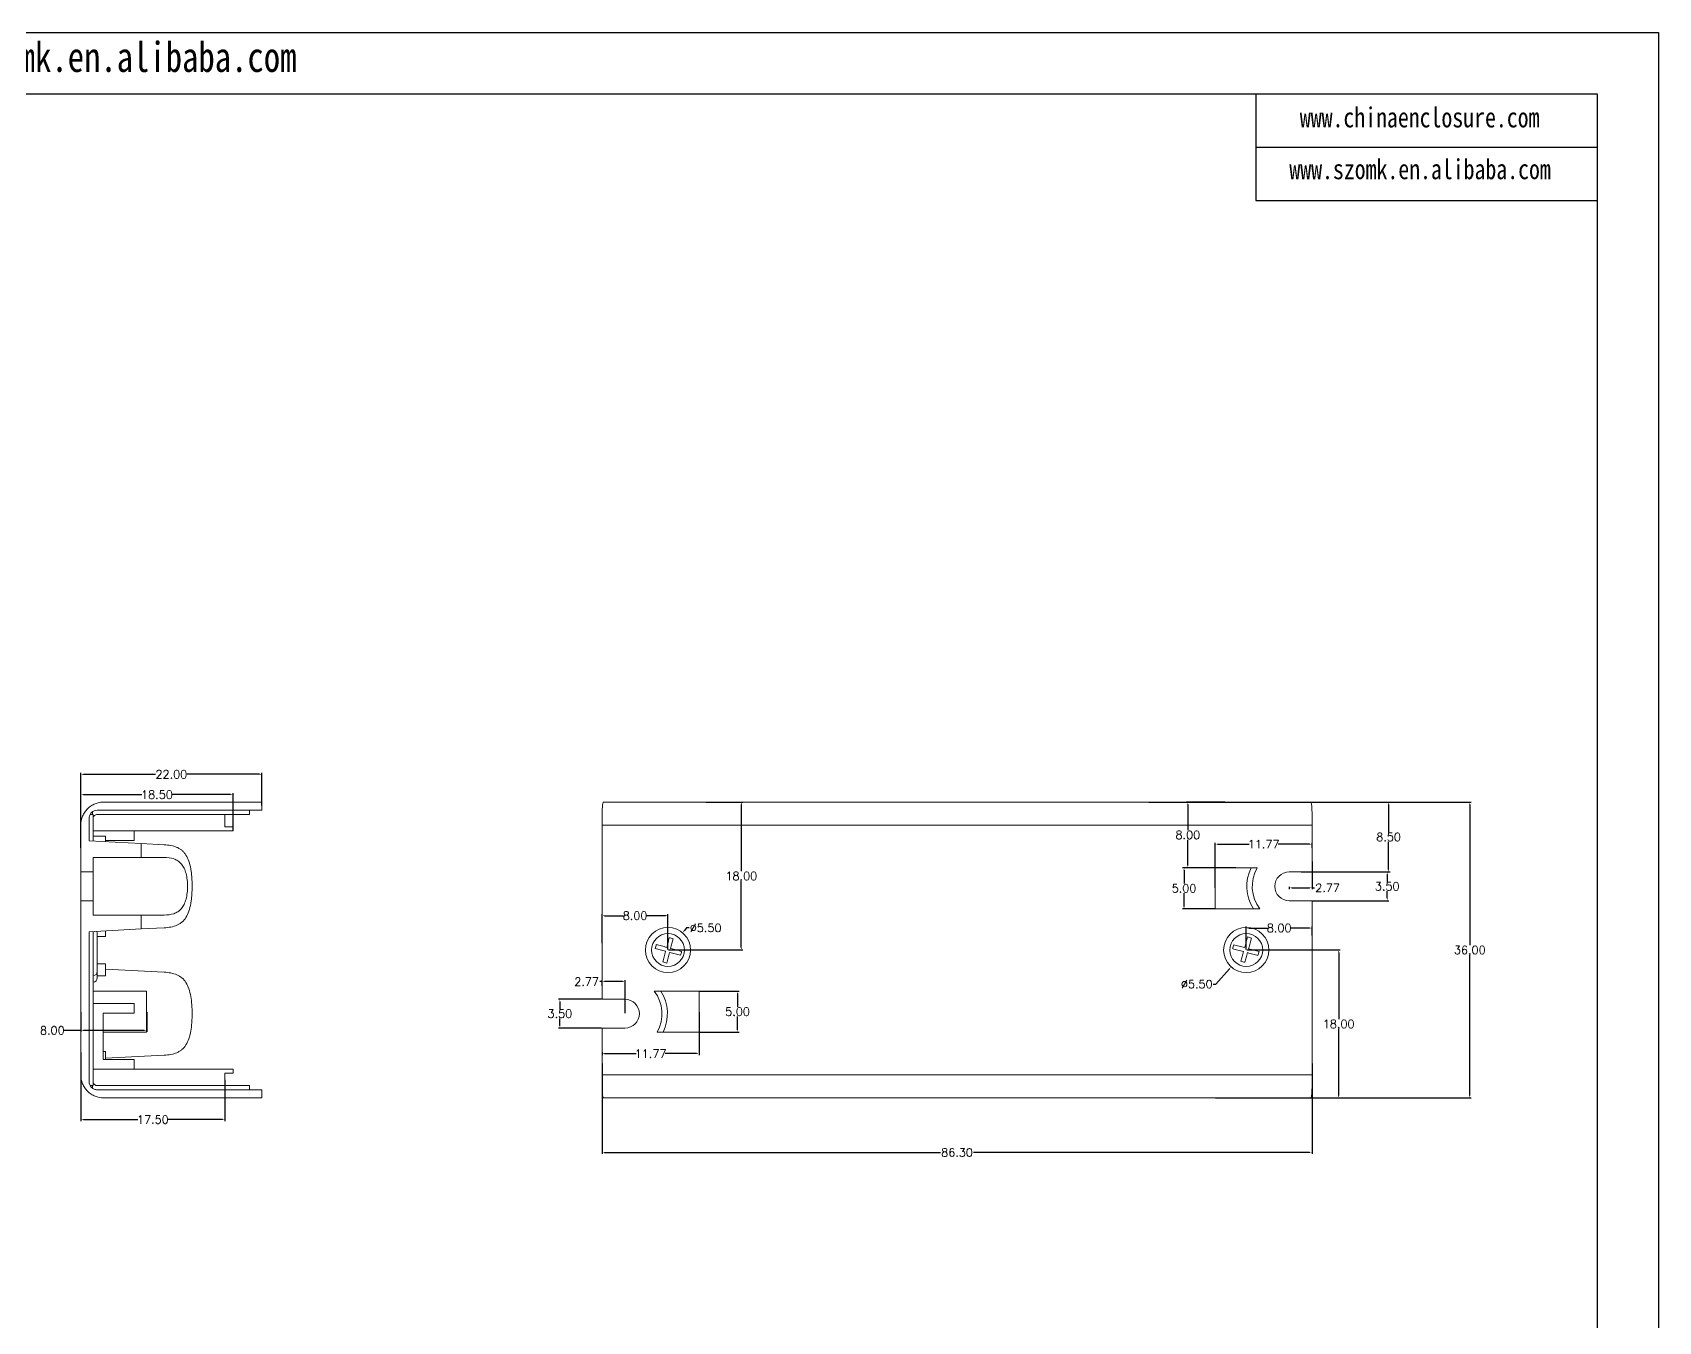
# Model space of a CAD drawing. Header units: inches. Extents: x 2759 to 3735, y 573 to 887.
# Drawn here: x 3537 to 3734.7, y 729.8 to 886.5 of the extents above; entities that cross this region are included whole.
import ezdxf

# ---------------------------------------------------------------- set-up
doc = ezdxf.new("R2010")
doc.units = ezdxf.units.IN
doc.layers.add('文字', color=81, linetype='Continuous')
doc.styles.get("Standard").update_dxf_attribs({"font": 'txt', "bigfont": 'gbcbig.shx'})
doc.styles.add('宋体', font='', dxfattribs={"width": 0.8, "height": 3.5})
doc.styles.get('宋体').set_extended_font_data('SimSun')
doc.dimstyles.new('1.5', dxfattribs={"dimtxt": 1, "dimasz": 0.3, "dimexe": 0.18, "dimexo": 0.0625, "dimgap": 0.09, "dimtad": 0, "dimtih": 1, "dimtoh": 1, "dimzin": 0, "dimdsep": 46, "dimtxsty": 'Standard', "dimcen": 0, "dimadec": 0, "dimazin": 2, "dimtfac": 1, "dimtofl": 0, "dimtmove": 0, "dimatfit": 3, "dimfxl": 1, "dimtolj": 1, "dimtzin": 0, "dimarcsym": 0})

# ---------------------------------------------------------------- blocks, each defined once
blk = doc.blocks.new('*D220')
at = {"color": 0, "lineweight": -2}
for p, q in [((3542.88, 787.35), (3542.88, 796.49)), ((3543.18, 796.31), (3551.95, 796.31)), ((3564.58, 796.31), (3555.8, 796.31)), ((3564.88, 792.5), (3564.88, 796.49))]:
    blk.add_line(p, q, dxfattribs=at)
at = {"color": 0}
for points in [[(3543.18, 796.36), (3543.18, 796.26), (3542.88, 796.31)], [(3564.58, 796.36), (3564.58, 796.26), (3564.88, 796.31)]]:
    blk.add_solid(points, dxfattribs=at)
at = {"layer": 'Defpoints', "color": 0}
for p in [(3564.88, 796.31), (3564.88, 792.44), (3542.88, 787.29)]:
    blk.add_point(p, dxfattribs=at)
at = {"color": 0, "insert": (3553.88, 796.31), "char_height": 1, "attachment_point": 5}
blk.add_mtext('\\A1;22.00', dxfattribs=at)
blk = doc.blocks.new('*D235')
at = {"color": 0, "lineweight": -2}
for p, q in [((3542.88, 767.38), (3542.88, 764.98)), ((3550.88, 767.38), (3550.88, 764.98)), ((3542.88, 765.16), (3540.84, 765.16)), ((3550.58, 765.16), (3543.18, 765.16))]:
    blk.add_line(p, q, dxfattribs=at)
at = {"color": 0}
for points in [[(3543.18, 765.21), (3543.18, 765.11), (3542.88, 765.16)], [(3550.58, 765.21), (3550.58, 765.11), (3550.88, 765.16)]]:
    blk.add_solid(points, dxfattribs=at)
at = {"layer": 'Defpoints', "color": 0}
for p in [(3542.88, 767.44), (3550.88, 767.44), (3542.88, 765.16)]:
    blk.add_point(p, dxfattribs=at)
at = {"color": 0, "insert": (3539.41, 765.16), "char_height": 1, "attachment_point": 5}
blk.add_mtext('\\A1;8.00', dxfattribs=at)
blk = doc.blocks.new('*D236')
at = {"color": 0, "lineweight": -2}
for p, q in [((3542.88, 787.35), (3542.88, 794.02)), ((3543.18, 793.84), (3550.29, 793.84)), ((3561.08, 793.84), (3553.97, 793.84)), ((3561.38, 789.5), (3561.38, 794.02))]:
    blk.add_line(p, q, dxfattribs=at)
at = {"color": 0}
for points in [[(3543.18, 793.89), (3543.18, 793.79), (3542.88, 793.84)], [(3561.08, 793.89), (3561.08, 793.79), (3561.38, 793.84)]]:
    blk.add_solid(points, dxfattribs=at)
at = {"layer": 'Defpoints', "color": 0}
for p in [(3542.88, 793.84), (3561.38, 789.44), (3542.88, 787.29)]:
    blk.add_point(p, dxfattribs=at)
at = {"color": 0, "insert": (3552.13, 793.84), "char_height": 1, "attachment_point": 5}
blk.add_mtext('\\A1;18.50', dxfattribs=at)
blk = doc.blocks.new('*D237')
at = {"color": 0, "lineweight": -2}
for p, q in [((3542.88, 762.47), (3542.88, 754.13)), ((3560.38, 759.13), (3560.38, 754.13)), ((3543.18, 754.31), (3549.79, 754.31)), ((3560.08, 754.31), (3553.47, 754.31))]:
    blk.add_line(p, q, dxfattribs=at)
at = {"color": 0}
for points in [[(3543.18, 754.36), (3543.18, 754.26), (3542.88, 754.31)], [(3560.08, 754.36), (3560.08, 754.26), (3560.38, 754.31)]]:
    blk.add_solid(points, dxfattribs=at)
at = {"layer": 'Defpoints', "color": 0}
for p in [(3542.88, 762.53), (3560.38, 759.19), (3542.88, 754.31)]:
    blk.add_point(p, dxfattribs=at)
at = {"color": 0, "insert": (3551.63, 754.31), "char_height": 1, "attachment_point": 5}
blk.add_mtext('\\A1;17.50', dxfattribs=at)
blk = doc.blocks.new('*D245')
at = {"color": 0, "lineweight": -2}
for p, q in [((3618.09, 769.94), (3622.89, 769.94)), ((3622.71, 769.64), (3622.71, 768.03)), ((3622.71, 765.24), (3622.71, 766.85)), ((3618.09, 764.94), (3622.89, 764.94))]:
    blk.add_line(p, q, dxfattribs=at)
at = {"color": 0}
for points in [[(3622.66, 769.64), (3622.76, 769.64), (3622.71, 769.94)], [(3622.66, 765.24), (3622.76, 765.24), (3622.71, 764.94)]]:
    blk.add_solid(points, dxfattribs=at)
at = {"layer": 'Defpoints', "color": 0}
for p in [(3618.03, 769.94), (3618.03, 764.94), (3622.71, 764.94)]:
    blk.add_point(p, dxfattribs=at)
at = {"color": 0, "insert": (3622.71, 767.44), "char_height": 1, "attachment_point": 5}
blk.add_mtext('\\A1;5.00', dxfattribs=at)
blk = doc.blocks.new('*D246')
at = {"color": 0, "lineweight": -2}
for p, q in [((3606.25, 775.79), (3606.25, 779.29)), ((3606.55, 779.11), (3608.83, 779.11)), ((3613.95, 779.11), (3611.68, 779.11)), ((3614.25, 775), (3614.25, 779.29))]:
    blk.add_line(p, q, dxfattribs=at)
at = {"color": 0}
for points in [[(3606.55, 779.16), (3606.55, 779.06), (3606.25, 779.11)], [(3613.95, 779.16), (3613.95, 779.06), (3614.25, 779.11)]]:
    blk.add_solid(points, dxfattribs=at)
at = {"layer": 'Defpoints', "color": 0}
for p in [(3606.25, 779.11), (3606.25, 775.73), (3614.25, 774.94)]:
    blk.add_point(p, dxfattribs=at)
at = {"color": 0, "insert": (3610.25, 779.11), "char_height": 1, "attachment_point": 5}
blk.add_mtext('\\A1;8.00', dxfattribs=at)
blk = doc.blocks.new('*D247')
at = {"color": 0, "lineweight": -2}
for p, q in [((3618.9, 792.94), (3623.35, 792.94)), ((3623.17, 792.64), (3623.17, 784.53)), ((3623.17, 775.24), (3623.17, 783.35)), ((3614.32, 774.94), (3623.35, 774.94))]:
    blk.add_line(p, q, dxfattribs=at)
at = {"color": 0}
for points in [[(3623.12, 792.64), (3623.22, 792.64), (3623.17, 792.94)], [(3623.12, 775.24), (3623.22, 775.24), (3623.17, 774.94)]]:
    blk.add_solid(points, dxfattribs=at)
at = {"layer": 'Defpoints', "color": 0}
for p in [(3618.84, 792.94), (3623.17, 792.94), (3614.25, 774.94)]:
    blk.add_point(p, dxfattribs=at)
at = {"color": 0, "insert": (3623.17, 783.94), "char_height": 1, "attachment_point": 5}
blk.add_mtext('\\A1;18.00', dxfattribs=at)
blk = doc.blocks.new('*D248')
at = {"color": 0, "lineweight": -2}
for p, q in [((3616.52, 777.63), (3616.22, 777.27)), ((3616.82, 777.63), (3616.52, 777.63))]:
    blk.add_line(p, q, dxfattribs=at)
at = {"color": 0}
blk.add_solid([(3616.18, 777.3), (3616.26, 777.24), (3616.03, 777.04)], dxfattribs=at)
at = {"layer": 'Defpoints', "color": 0}
for p in [(3616.03, 777.04), (3612.48, 772.84)]:
    blk.add_point(p, dxfattribs=at)
at = {"color": 0, "insert": (3618.83, 777.63), "char_height": 1, "attachment_point": 5}
blk.add_mtext('\\A1;∅5.50', dxfattribs=at)
blk = doc.blocks.new('*D249')
at = {"color": 0, "lineweight": -2}
for p, q in [((3680.85, 770.79), (3682.52, 772.66)), ((3680.55, 770.79), (3680.85, 770.79))]:
    blk.add_line(p, q, dxfattribs=at)
at = {"color": 0}
blk.add_solid([(3682.49, 772.7), (3682.56, 772.63), (3682.72, 772.89)], dxfattribs=at)
at = {"layer": 'Defpoints', "color": 0}
for p in [(3686.39, 776.99), (3682.72, 772.89)]:
    blk.add_point(p, dxfattribs=at)
at = {"color": 0, "insert": (3678.54, 770.79), "char_height": 1, "attachment_point": 5}
blk.add_mtext('\\A1;∅5.50', dxfattribs=at)
blk = doc.blocks.new('*D250')
at = {"color": 0, "lineweight": -2}
for p, q in [((3684.62, 774.94), (3695.97, 774.94)), ((3695.79, 774.64), (3695.79, 766.53)), ((3695.79, 757.24), (3695.79, 765.35)), ((3684.47, 756.94), (3695.97, 756.94))]:
    blk.add_line(p, q, dxfattribs=at)
at = {"color": 0}
for points in [[(3695.74, 774.64), (3695.84, 774.64), (3695.79, 774.94)], [(3695.74, 757.24), (3695.84, 757.24), (3695.79, 756.94)]]:
    blk.add_solid(points, dxfattribs=at)
at = {"layer": 'Defpoints', "color": 0}
for p in [(3684.55, 774.94), (3695.79, 774.94), (3684.41, 756.94)]:
    blk.add_point(p, dxfattribs=at)
at = {"color": 0, "insert": (3695.79, 765.94), "char_height": 1, "attachment_point": 5}
blk.add_mtext('\\A1;18.00', dxfattribs=at)
blk = doc.blocks.new('*D251')
at = {"color": 0, "lineweight": -2}
for p, q in [((3684.55, 775), (3684.55, 777.79)), ((3684.85, 777.61), (3687.13, 777.61)), ((3692.25, 777.61), (3689.98, 777.61)), ((3692.55, 776.69), (3692.55, 777.79))]:
    blk.add_line(p, q, dxfattribs=at)
at = {"color": 0}
for points in [[(3684.85, 777.66), (3684.85, 777.56), (3684.55, 777.61)], [(3692.25, 777.66), (3692.25, 777.56), (3692.55, 777.61)]]:
    blk.add_solid(points, dxfattribs=at)
at = {"layer": 'Defpoints', "color": 0}
for p in [(3692.55, 777.61), (3684.55, 774.94), (3692.55, 776.62)]:
    blk.add_point(p, dxfattribs=at)
at = {"color": 0, "insert": (3688.55, 777.61), "char_height": 1, "attachment_point": 5}
blk.add_mtext('\\A1;8.00', dxfattribs=at)
blk = doc.blocks.new('*D252')
at = {"color": 0, "lineweight": -2}
for p, q in [((3680.72, 784.94), (3676.81, 784.94)), ((3676.99, 784.64), (3676.99, 783.03)), ((3676.99, 780.24), (3676.99, 781.85)), ((3680.72, 779.94), (3676.81, 779.94))]:
    blk.add_line(p, q, dxfattribs=at)
at = {"color": 0}
for points in [[(3676.94, 784.64), (3677.04, 784.64), (3676.99, 784.94)], [(3676.94, 780.24), (3677.04, 780.24), (3676.99, 779.94)]]:
    blk.add_solid(points, dxfattribs=at)
at = {"layer": 'Defpoints', "color": 0}
for p in [(3676.99, 784.94), (3680.78, 784.94), (3680.78, 779.94)]:
    blk.add_point(p, dxfattribs=at)
at = {"color": 0, "insert": (3676.99, 782.44), "char_height": 1, "attachment_point": 5}
blk.add_mtext('\\A1;5.00', dxfattribs=at)
blk = doc.blocks.new('*D253')
at = {"color": 0, "lineweight": -2}
for p, q in [((3681.96, 792.94), (3677.27, 792.94)), ((3677.45, 792.64), (3677.45, 789.53)), ((3677.45, 785.24), (3677.45, 788.35)), ((3683.27, 784.94), (3677.27, 784.94))]:
    blk.add_line(p, q, dxfattribs=at)
at = {"color": 0}
for points in [[(3677.4, 792.64), (3677.5, 792.64), (3677.45, 792.94)], [(3677.4, 785.24), (3677.5, 785.24), (3677.45, 784.94)]]:
    blk.add_solid(points, dxfattribs=at)
at = {"layer": 'Defpoints', "color": 0}
for p in [(3677.45, 792.94), (3682.02, 792.94), (3683.33, 784.94)]:
    blk.add_point(p, dxfattribs=at)
at = {"color": 0, "insert": (3677.45, 788.94), "char_height": 1, "attachment_point": 5}
blk.add_mtext('\\A1;8.00', dxfattribs=at)
blk = doc.blocks.new('*D254')
at = {"color": 0, "lineweight": -2}
for p, q in [((3680.78, 782.5), (3680.78, 787.99)), ((3681.08, 787.81), (3684.91, 787.81)), ((3692.25, 787.81), (3688.42, 787.81)), ((3692.55, 787.35), (3692.55, 787.99))]:
    blk.add_line(p, q, dxfattribs=at)
at = {"color": 0}
for points in [[(3681.08, 787.86), (3681.08, 787.76), (3680.78, 787.81)], [(3692.25, 787.86), (3692.25, 787.76), (3692.55, 787.81)]]:
    blk.add_solid(points, dxfattribs=at)
at = {"layer": 'Defpoints', "color": 0}
for p in [(3692.55, 787.81), (3692.55, 787.29), (3680.78, 782.44)]:
    blk.add_point(p, dxfattribs=at)
at = {"color": 0, "insert": (3686.67, 787.81), "char_height": 1, "attachment_point": 5}
blk.add_mtext('\\A1;11.77', dxfattribs=at)
blk = doc.blocks.new('*D255')
at = {"color": 0, "lineweight": -2}
for p, q in [((3618.03, 767.38), (3618.03, 762.15)), ((3606.25, 762.53), (3606.25, 762.15)), ((3606.55, 762.33), (3610.38, 762.33)), ((3617.73, 762.33), (3613.9, 762.33))]:
    blk.add_line(p, q, dxfattribs=at)
at = {"color": 0}
for points in [[(3606.55, 762.38), (3606.55, 762.28), (3606.25, 762.33)], [(3617.73, 762.38), (3617.73, 762.28), (3618.03, 762.33)]]:
    blk.add_solid(points, dxfattribs=at)
at = {"layer": 'Defpoints', "color": 0}
for p in [(3618.03, 767.44), (3606.25, 762.59), (3618.03, 762.33)]:
    blk.add_point(p, dxfattribs=at)
at = {"color": 0, "insert": (3612.14, 762.33), "char_height": 1, "attachment_point": 5}
blk.add_mtext('\\A1;11.77', dxfattribs=at)
blk = doc.blocks.new('*D256')
at = {"color": 0, "lineweight": -2}
for p, q in [((3606.19, 768.94), (3600.93, 768.94)), ((3601.11, 768.64), (3601.11, 767.78)), ((3606.19, 765.44), (3600.93, 765.44)), ((3601.11, 765.74), (3601.11, 766.6))]:
    blk.add_line(p, q, dxfattribs=at)
at = {"color": 0}
for points in [[(3601.06, 768.64), (3601.16, 768.64), (3601.11, 768.94)], [(3601.06, 765.74), (3601.16, 765.74), (3601.11, 765.44)]]:
    blk.add_solid(points, dxfattribs=at)
at = {"layer": 'Defpoints', "color": 0}
for p in [(3601.11, 768.94), (3606.25, 768.94), (3606.25, 765.44)]:
    blk.add_point(p, dxfattribs=at)
at = {"color": 0, "insert": (3601.11, 767.19), "char_height": 1, "attachment_point": 5}
blk.add_mtext('\\A1;3.50', dxfattribs=at)
blk = doc.blocks.new('*D258')
at = {"color": 0, "lineweight": -2}
for p, q in [((3606.25, 771.09), (3605.95, 771.09)), ((3606.25, 770.58), (3606.25, 771.27)), ((3608.73, 771.09), (3606.55, 771.09)), ((3609.03, 767.25), (3609.03, 771.27))]:
    blk.add_line(p, q, dxfattribs=at)
at = {"color": 0}
for points in [[(3606.55, 771.14), (3606.55, 771.04), (3606.25, 771.09)], [(3608.73, 771.14), (3608.73, 771.04), (3609.03, 771.09)]]:
    blk.add_solid(points, dxfattribs=at)
at = {"layer": 'Defpoints', "color": 0}
for p in [(3606.25, 771.09), (3606.25, 770.52), (3609.03, 767.19)]:
    blk.add_point(p, dxfattribs=at)
at = {"color": 0, "insert": (3604.36, 771.09), "char_height": 1, "attachment_point": 5}
blk.add_mtext('\\A1;2.77', dxfattribs=at)
blk = doc.blocks.new('*D259')
at = {"color": 0, "lineweight": -2}
for p, q in [((3692.55, 785.71), (3692.55, 782.32)), ((3689.78, 782.63), (3689.78, 782.32)), ((3690.08, 782.5), (3692.25, 782.5)), ((3692.55, 782.5), (3692.85, 782.5))]:
    blk.add_line(p, q, dxfattribs=at)
at = {"color": 0}
for points in [[(3690.08, 782.55), (3690.08, 782.45), (3689.78, 782.5)], [(3692.25, 782.55), (3692.25, 782.45), (3692.55, 782.5)]]:
    blk.add_solid(points, dxfattribs=at)
at = {"layer": 'Defpoints', "color": 0}
for p in [(3692.55, 785.77), (3689.78, 782.69), (3692.55, 782.5)]:
    blk.add_point(p, dxfattribs=at)
at = {"color": 0, "insert": (3694.44, 782.5), "char_height": 1, "attachment_point": 5}
blk.add_mtext('\\A1;2.77', dxfattribs=at)
blk = doc.blocks.new('*D260')
at = {"color": 0, "lineweight": -2}
for p, q in [((3691.23, 784.44), (3701.87, 784.44)), ((3701.69, 784.14), (3701.69, 783.28)), ((3692.62, 780.94), (3701.87, 780.94)), ((3701.69, 781.24), (3701.69, 782.1))]:
    blk.add_line(p, q, dxfattribs=at)
at = {"color": 0}
for points in [[(3701.64, 784.14), (3701.74, 784.14), (3701.69, 784.44)], [(3701.64, 781.24), (3701.74, 781.24), (3701.69, 780.94)]]:
    blk.add_solid(points, dxfattribs=at)
at = {"layer": 'Defpoints', "color": 0}
for p in [(3691.17, 784.44), (3701.69, 784.44), (3692.55, 780.94)]:
    blk.add_point(p, dxfattribs=at)
at = {"color": 0, "insert": (3701.69, 782.69), "char_height": 1, "attachment_point": 5}
blk.add_mtext('\\A1;3.50', dxfattribs=at)
blk = doc.blocks.new('*D261')
at = {"color": 0, "lineweight": -2}
for p, q in [((3690.84, 792.94), (3702.04, 792.94)), ((3701.86, 792.64), (3701.86, 789.28)), ((3701.86, 784.74), (3701.86, 788.1)), ((3691.95, 784.44), (3702.04, 784.44))]:
    blk.add_line(p, q, dxfattribs=at)
at = {"color": 0}
for points in [[(3701.81, 792.64), (3701.91, 792.64), (3701.86, 792.94)], [(3701.81, 784.74), (3701.91, 784.74), (3701.86, 784.44)]]:
    blk.add_solid(points, dxfattribs=at)
at = {"layer": 'Defpoints', "color": 0}
for p in [(3690.77, 792.94), (3701.86, 792.94), (3691.88, 784.44)]:
    blk.add_point(p, dxfattribs=at)
at = {"color": 0, "insert": (3701.86, 788.69), "char_height": 1, "attachment_point": 5}
blk.add_mtext('\\A1;8.50', dxfattribs=at)
blk = doc.blocks.new('*D263')
at = {"color": 0, "lineweight": -2}
for p, q in [((3606.25, 761.13), (3606.25, 750.13)), ((3692.55, 761.13), (3692.55, 750.13)), ((3606.55, 750.31), (3647.4, 750.31)), ((3692.25, 750.31), (3651.41, 750.31))]:
    blk.add_line(p, q, dxfattribs=at)
at = {"color": 0}
for points in [[(3606.55, 750.36), (3606.55, 750.26), (3606.25, 750.31)], [(3692.25, 750.36), (3692.25, 750.26), (3692.55, 750.31)]]:
    blk.add_solid(points, dxfattribs=at)
at = {"layer": 'Defpoints', "color": 0}
for p in [(3606.25, 761.2), (3692.55, 761.2), (3692.55, 750.31)]:
    blk.add_point(p, dxfattribs=at)
at = {"color": 0, "insert": (3649.4, 750.31), "char_height": 1, "attachment_point": 5}
blk.add_mtext('\\A1;86.30', dxfattribs=at)
blk = doc.blocks.new('*D264')
at = {"color": 0, "lineweight": -2}
for p, q in [((3672.71, 792.94), (3711.91, 792.94)), ((3711.73, 792.64), (3711.73, 775.53)), ((3711.73, 757.24), (3711.73, 774.35)), ((3680.83, 756.94), (3711.91, 756.94))]:
    blk.add_line(p, q, dxfattribs=at)
at = {"color": 0}
for points in [[(3711.68, 792.64), (3711.78, 792.64), (3711.73, 792.94)], [(3711.68, 757.24), (3711.78, 757.24), (3711.73, 756.94)]]:
    blk.add_solid(points, dxfattribs=at)
at = {"layer": 'Defpoints', "color": 0}
for p in [(3672.65, 792.94), (3711.73, 792.94), (3680.77, 756.94)]:
    blk.add_point(p, dxfattribs=at)
at = {"color": 0, "insert": (3711.73, 774.94), "char_height": 1, "attachment_point": 5}
blk.add_mtext('\\A1;36.00', dxfattribs=at)

msp = doc.modelspace()

# ---------------------------------------------------------------- linework, layer by layer
for p, q in [((3291.166, 886.544), (3734.668, 886.544)), ((3734.668, 886.544), (3734.668, 572.957)), ((3302.642, 879.078), (3727.202, 879.078)), ((3685.722, 879.078), (3685.722, 866.115)), ((3727.202, 879.078), (3727.202, 580.423)), ((3685.722, 872.596), (3727.202, 872.596)), ((3685.722, 866.115), (3727.202, 866.115))]:
    msp.add_line(p, q)
at = {"color": 7, "linetype": 'Continuous', "lineweight": 15}
for p, q in [((3545.677, 792.939), (3564.877, 792.939)), ((3564.877, 792.939), (3564.877, 791.939)), ((3606.433, 792.939), (3692.375, 792.939)), ((3543.877, 790.939), (3543.877, 788.215)), ((3544.275, 791.439), (3544.011, 791.439)), ((3544.275, 791.737), (3544.275, 791.439)), ((3544.275, 791.439), (3544.377, 791.439)), ((3544.377, 791.439), (3544.377, 790.939)), ((3544.377, 790.939), (3544.377, 788.189)), ((3544.877, 791.939), (3564.877, 791.939)), ((3544.877, 791.439), (3563.377, 791.439)), ((3560.377, 791.439), (3560.377, 789.939)), ((3563.377, 791.939), (3563.377, 791.439)), ((3542.877, 790.139), (3542.877, 784.439)), ((3561.377, 789.439), (3544.377, 789.439)), ((3545.877, 788.777), (3544.377, 788.777)), ((3545.877, 788.777), (3545.877, 788.11)), ((3549.377, 789.439), (3549.377, 788.239)), ((3561.377, 789.939), (3560.377, 789.939)), ((3561.377, 789.939), (3561.377, 789.439)), ((3606.254, 768.939), (3606.254, 790.139)), ((3692.554, 790.139), (3606.254, 790.139)), ((3692.554, 790.139), (3692.554, 784.439)), ((3550.21, 787.883), (3543.877, 788.215)), ((3545.877, 788.239), (3549.377, 788.239)), ((3550.21, 786.189), (3550.21, 787.883)), ((3550.21, 787.883), (3552.991, 787.737)), ((3544.377, 786.189), (3550.21, 786.189)), ((3544.377, 784.439), (3544.377, 786.189)), ((3552.991, 786.189), (3550.21, 786.189)), ((3685.884, 784.939), (3680.781, 784.939)), ((3680.781, 784.939), (3680.781, 779.939)), ((3544.377, 784.439), (3542.877, 784.439)), ((3542.877, 784.439), (3542.877, 780.939)), ((3544.377, 780.939), (3544.377, 784.439)), ((3692.554, 784.439), (3689.781, 784.439)), ((3542.877, 780.939), (3542.877, 759.739)), ((3542.877, 780.939), (3544.377, 780.939)), ((3544.377, 779.189), (3544.377, 780.939)), ((3689.781, 780.939), (3692.554, 780.939)), ((3692.554, 780.939), (3692.554, 759.739)), ((3550.21, 779.189), (3544.377, 779.189)), ((3550.21, 777.494), (3550.21, 779.189)), ((3550.21, 779.189), (3552.991, 779.189)), ((3680.781, 779.939), (3686.219, 779.939)), ((3550.21, 777.494), (3543.877, 777.162)), ((3543.877, 777.162), (3543.877, 758.939)), ((3544.377, 777.189), (3544.377, 758.939)), ((3544.877, 776.918), (3544.877, 772.33)), ((3545.877, 777.267), (3545.877, 776.6)), ((3552.991, 777.64), (3550.21, 777.494)), ((3544.877, 776.6), (3545.877, 776.6)), ((3684.841, 775.1), (3684.846, 775.117)), ((3684.858, 775.095), (3684.841, 775.1)), ((3545.877, 773.277), (3544.877, 773.277)), ((3545.877, 773.277), (3545.877, 772.527)), ((3613.95, 774.782), (3613.967, 774.778)), ((3613.967, 774.778), (3613.962, 774.761)), ((3544.877, 772.33), (3544.877, 771.547)), ((3544.877, 771.777), (3545.877, 771.777)), ((3552.991, 772.237), (3545.877, 772.61)), ((3545.877, 772.527), (3545.877, 771.777)), ((3550.877, 764.939), (3550.877, 769.939)), ((3609.027, 768.939), (3606.254, 768.939)), ((3618.027, 769.939), (3612.589, 769.939)), ((3618.027, 764.939), (3618.027, 769.939)), ((3549.377, 768.439), (3544.377, 768.439)), ((3549.377, 767.239), (3545.577, 767.239)), ((3545.577, 767.239), (3545.577, 761.639)), ((3549.377, 768.439), (3549.377, 767.239)), ((3606.254, 759.739), (3606.254, 765.439)), ((3606.254, 765.439), (3609.027, 765.439)), ((3550.877, 764.939), (3545.577, 764.939)), ((3612.924, 764.939), (3618.027, 764.939)), ((3545.877, 762.6), (3545.577, 762.6)), ((3545.577, 761.639), (3549.377, 761.639)), ((3545.877, 762.6), (3545.877, 761.85)), ((3552.991, 762.14), (3545.877, 761.767)), ((3545.877, 761.85), (3545.877, 761.639)), ((3549.377, 761.639), (3549.377, 760.439)), ((3549.377, 760.439), (3544.377, 760.439)), ((3561.377, 760.439), (3549.377, 760.439)), ((3561.377, 759.939), (3560.377, 759.939)), ((3560.377, 758.439), (3560.377, 759.939)), ((3561.377, 759.939), (3561.377, 760.439)), ((3606.254, 759.739), (3692.554, 759.739)), ((3544.275, 758.439), (3544.011, 758.439)), ((3544.275, 758.439), (3544.377, 758.439)), ((3544.275, 758.14), (3544.275, 758.439)), ((3544.377, 758.439), (3544.377, 758.939)), ((3544.877, 758.439), (3563.377, 758.439)), ((3564.877, 757.939), (3544.877, 757.939)), ((3563.377, 757.939), (3563.377, 758.439)), ((3564.877, 757.939), (3564.877, 756.939)), ((3564.877, 756.939), (3545.677, 756.939)), ((3692.375, 756.939), (3606.433, 756.939))]:
    msp.add_line(p, q, dxfattribs=at)
for centre, radius in [((3614.254, 774.939), 2.75), ((3614.254, 774.939), 2), ((3684.554, 774.939), 2.75), ((3684.554, 774.939), 2)]:
    msp.add_circle(centre, radius, dxfattribs=at)
for centre, radius, start, end in [((3689.781, 782.689), 5.159, 154.1446, 212.20925), ((3689.781, 782.689), 4.5, 150, 217.66989), ((3689.781, 782.689), 1.75, 90, 270), ((3684.554, 774.939), 0.342, 27.23699, 31.39979), ((3614.254, 774.939), 0.342, 207.23699, 211.39979), ((3544.377, 772.33), 0.5, 270, 0), ((3544.377, 771.547), 0.5, 270, 0), ((3609.027, 767.189), 1.75, 270, 90), ((3609.027, 767.189), 4.5, 330, 37.66989), ((3609.027, 767.189), 5.159, 334.1446, 32.20925)]:
    msp.add_arc(centre, radius, start, end, dxfattribs=at)
for points, knots in [([(3545.677, 792.939), (3545.493, 792.939), (3545.312, 792.921), (3544.956, 792.85), (3544.778, 792.797), (3544.44, 792.657), (3544.279, 792.572), (3543.974, 792.369), (3543.83, 792.251), (3543.571, 791.993), (3543.455, 791.852), (3543.249, 791.546), (3543.162, 791.383), (3542.952, 790.877), (3542.877, 790.509), (3542.877, 790.139)], [0, 0, 0, 0, 0.125, 0.125, 0.25, 0.25, 0.375, 0.375, 0.5, 0.5, 0.625, 0.625, 0.75, 0.75, 1, 1, 1, 1]), ([(3606.254, 790.139), (3606.254, 790.324), (3606.254, 790.506), (3606.254, 790.864), (3606.254, 791.042), (3606.256, 791.382), (3606.257, 791.542), (3606.261, 791.847), (3606.265, 791.991), (3606.274, 792.249), (3606.281, 792.365), (3606.298, 792.57), (3606.309, 792.656), (3606.349, 792.865), (3606.386, 792.939), (3606.433, 792.939)], [0, 0, 0, 0, 0.125, 0.125, 0.25, 0.25, 0.375, 0.375, 0.5, 0.5, 0.625, 0.625, 0.75, 0.75, 1, 1, 1, 1]), ([(3692.375, 792.939), (3692.399, 792.939), (3692.42, 792.921), (3692.456, 792.85), (3692.472, 792.797), (3692.499, 792.657), (3692.51, 792.572), (3692.527, 792.369), (3692.534, 792.251), (3692.544, 791.993), (3692.547, 791.852), (3692.551, 791.546), (3692.552, 791.383), (3692.554, 790.877), (3692.554, 790.509), (3692.554, 790.139)], [0, 0, 0, 0, 0.125, 0.125, 0.25, 0.25, 0.375, 0.375, 0.5, 0.5, 0.625, 0.625, 0.75, 0.75, 1, 1, 1, 1]), ([(3543.877, 790.939), (3543.877, 791.071), (3543.903, 791.201), (3544.004, 791.443), (3544.078, 791.554), (3544.355, 791.831), (3544.614, 791.939), (3544.877, 791.939)], [0, 0, 0, 0, 0.25, 0.25, 0.5, 0.5, 1, 1, 1, 1]), ([(3544.377, 790.939), (3544.377, 791.071), (3544.431, 791.2), (3544.616, 791.385), (3544.745, 791.439), (3544.877, 791.439)], [0, 0, 0, 0, 0.5, 0.5, 1, 1, 1, 1]), ([(3552.991, 787.737), (3553.572, 787.707), (3554.089, 787.622), (3554.656, 787.378), (3554.766, 787.321), (3554.973, 787.195), (3555.07, 787.125), (3555.255, 786.969), (3555.341, 786.884), (3555.504, 786.695), (3555.581, 786.592), (3555.792, 786.26), (3555.908, 786.011), (3556.101, 785.454), (3556.177, 785.143), (3556.264, 784.656), (3556.289, 784.489), (3556.331, 784.145), (3556.348, 783.968), (3556.389, 783.431), (3556.402, 783.069), (3556.403, 782.52), (3556.4, 782.335), (3556.387, 781.97), (3556.377, 781.79), (3556.351, 781.435), (3556.334, 781.26), (3556.293, 780.915), (3556.268, 780.744), (3556.181, 780.252), (3556.107, 779.948), (3555.916, 779.384), (3555.797, 779.126), (3555.517, 778.684), (3555.357, 778.497), (3555.08, 778.26), (3554.982, 778.188), (3554.775, 778.061), (3554.667, 778.005), (3554.329, 777.857), (3554.084, 777.786), (3553.559, 777.685), (3553.282, 777.655), (3552.991, 777.64)], [0, 0, 0, 0, 0.125, 0.125, 0.15625, 0.15625, 0.1875, 0.1875, 0.21875, 0.21875, 0.25, 0.25, 0.3125, 0.3125, 0.375, 0.375, 0.40625, 0.40625, 0.4375, 0.4375, 0.5, 0.5, 0.53125, 0.53125, 0.5625, 0.5625, 0.59375, 0.59375, 0.625, 0.625, 0.6875, 0.6875, 0.75, 0.75, 0.8125, 0.8125, 0.84375, 0.84375, 0.875, 0.875, 0.9375, 0.9375, 1, 1, 1, 1]), ([(3552.991, 779.189), (3553.417, 779.189), (3553.809, 779.234), (3554.347, 779.417), (3554.516, 779.498), (3554.824, 779.703), (3554.967, 779.829), (3555.222, 780.129), (3555.332, 780.3), (3555.521, 780.688), (3555.601, 780.908), (3555.726, 781.375), (3555.772, 781.622), (3555.835, 782.147), (3555.85, 782.412), (3555.851, 782.948), (3555.836, 783.22), (3555.775, 783.737), (3555.729, 783.991), (3555.604, 784.46), (3555.527, 784.677), (3555.335, 785.073), (3555.224, 785.245), (3554.971, 785.545), (3554.827, 785.672), (3554.517, 785.879), (3554.348, 785.96), (3553.81, 786.144), (3553.417, 786.189), (3552.991, 786.189)], [0, 0, 0, 0, 0.125, 0.125, 0.1875, 0.1875, 0.25, 0.25, 0.3125, 0.3125, 0.375, 0.375, 0.4375, 0.4375, 0.5, 0.5, 0.5625, 0.5625, 0.625, 0.625, 0.6875, 0.6875, 0.75, 0.75, 0.8125, 0.8125, 0.875, 0.875, 1, 1, 1, 1]), ([(3544.799, 777.211), (3544.823, 777.156), (3544.866, 777.056), (3544.874, 776.961), (3544.877, 776.918)], [0, 0, 0, 0, 0.5436409, 1, 1, 1, 1]), ([(3612.701, 775.117), (3612.898, 775.064), (3613.102, 775.01), (3613.519, 774.898), (3613.736, 774.84), (3613.95, 774.782)], [0, 0, 0, 0, 0.5, 0.5, 1, 1, 1, 1]), ([(3614.096, 775.261), (3613.88, 775.319), (3613.665, 775.376), (3613.241, 775.49), (3613.031, 775.546), (3612.83, 775.6)], [0, 0, 0, 0, 0.5, 0.5, 1, 1, 1, 1]), ([(3614.412, 776.437), (3614.362, 776.25), (3614.31, 776.058), (3614.205, 775.665), (3614.15, 775.462), (3614.096, 775.261)], [0, 0, 0, 0, 0.5, 0.5, 1, 1, 1, 1]), ([(3614.579, 775.131), (3614.633, 775.333), (3614.687, 775.533), (3614.792, 775.925), (3614.844, 776.118), (3614.895, 776.308)], [0, 0, 0, 0, 0.5, 0.5, 1, 1, 1, 1]), ([(3615.91, 774.775), (3615.702, 774.83), (3615.487, 774.888), (3615.039, 775.008), (3614.809, 775.07), (3614.579, 775.131)], [0, 0, 0, 0, 0.5, 0.5, 1, 1, 1, 1]), ([(3682.898, 775.102), (3683.106, 775.047), (3683.322, 774.989), (3683.769, 774.869), (3683.999, 774.807), (3684.229, 774.746)], [0, 0, 0, 0, 0.5, 0.5, 1, 1, 1, 1]), ([(3684.358, 775.229), (3684.13, 775.29), (3683.901, 775.352), (3683.452, 775.472), (3683.236, 775.53), (3683.028, 775.585)], [0, 0, 0, 0, 0.5, 0.5, 1, 1, 1, 1]), ([(3684.705, 776.522), (3684.65, 776.319), (3684.594, 776.109), (3684.477, 775.674), (3684.418, 775.451), (3684.358, 775.229)], [0, 0, 0, 0, 0.5, 0.5, 1, 1, 1, 1]), ([(3684.846, 775.117), (3684.904, 775.334), (3684.962, 775.551), (3685.078, 775.982), (3685.134, 776.192), (3685.188, 776.393)], [0, 0, 0, 0, 0.5, 0.5, 1, 1, 1, 1]), ([(3686.107, 774.76), (3685.91, 774.813), (3685.707, 774.868), (3685.289, 774.98), (3685.072, 775.038), (3684.858, 775.095)], [0, 0, 0, 0, 0.5, 0.5, 1, 1, 1, 1]), ([(3613.962, 774.761), (3613.904, 774.543), (3613.846, 774.326), (3613.73, 773.895), (3613.674, 773.685), (3613.62, 773.484)], [0, 0, 0, 0, 0.5, 0.5, 1, 1, 1, 1]), ([(3614.103, 773.355), (3614.158, 773.558), (3614.214, 773.769), (3614.331, 774.203), (3614.39, 774.426), (3614.45, 774.648)], [0, 0, 0, 0, 0.5, 0.5, 1, 1, 1, 1]), ([(3614.45, 774.648), (3614.678, 774.587), (3614.907, 774.526), (3615.356, 774.406), (3615.573, 774.348), (3615.78, 774.292)], [0, 0, 0, 0, 0.5, 0.5, 1, 1, 1, 1]), ([(3684.229, 774.746), (3684.175, 774.544), (3684.121, 774.345), (3684.016, 773.952), (3683.964, 773.759), (3683.913, 773.569)], [0, 0, 0, 0, 0.5, 0.5, 1, 1, 1, 1]), ([(3684.396, 773.44), (3684.447, 773.627), (3684.498, 773.819), (3684.603, 774.212), (3684.658, 774.415), (3684.712, 774.617)], [0, 0, 0, 0, 0.5, 0.5, 1, 1, 1, 1]), ([(3684.712, 774.617), (3684.928, 774.559), (3685.143, 774.501), (3685.567, 774.387), (3685.777, 774.331), (3685.978, 774.277)], [0, 0, 0, 0, 0.5, 0.5, 1, 1, 1, 1]), ([(3552.991, 762.14), (3553.572, 762.171), (3554.089, 762.255), (3554.656, 762.5), (3554.766, 762.556), (3554.972, 762.682), (3555.07, 762.752), (3555.347, 762.986), (3555.51, 763.174), (3555.793, 763.618), (3555.91, 763.872), (3556.054, 764.29), (3556.097, 764.436), (3556.174, 764.742), (3556.207, 764.902), (3556.295, 765.393), (3556.335, 765.735), (3556.376, 766.271), (3556.386, 766.453), (3556.399, 766.817), (3556.402, 766.999), (3556.403, 767.546), (3556.39, 767.916), (3556.337, 768.627), (3556.297, 768.97), (3556.18, 769.629), (3556.106, 769.936), (3555.915, 770.495), (3555.797, 770.751), (3555.518, 771.193), (3555.357, 771.381), (3554.985, 771.699), (3554.779, 771.823), (3554.328, 772.02), (3554.08, 772.092), (3553.558, 772.193), (3553.282, 772.222), (3552.991, 772.237)], [0, 0, 0, 0, 0.125, 0.125, 0.15625, 0.15625, 0.1875, 0.1875, 0.25, 0.25, 0.3125, 0.3125, 0.34375, 0.34375, 0.375, 0.375, 0.4375, 0.4375, 0.46875, 0.46875, 0.5, 0.5, 0.5625, 0.5625, 0.625, 0.625, 0.6875, 0.6875, 0.75, 0.75, 0.8125, 0.8125, 0.875, 0.875, 0.9375, 0.9375, 1, 1, 1, 1]), ([(3542.877, 759.739), (3542.877, 759.553), (3542.895, 759.371), (3542.966, 759.013), (3543.02, 758.835), (3543.161, 758.496), (3543.247, 758.335), (3543.451, 758.03), (3543.569, 757.886), (3543.828, 757.628), (3543.969, 757.512), (3544.276, 757.308), (3544.439, 757.221), (3544.943, 757.012), (3545.31, 756.939), (3545.677, 756.939)], [0, 0, 0, 0, 0.125, 0.125, 0.25, 0.25, 0.375, 0.375, 0.5, 0.5, 0.625, 0.625, 0.75, 0.75, 1, 1, 1, 1]), ([(3606.433, 756.939), (3606.409, 756.939), (3606.389, 756.957), (3606.352, 757.027), (3606.336, 757.08), (3606.309, 757.22), (3606.298, 757.306), (3606.281, 757.508), (3606.274, 757.627), (3606.265, 757.885), (3606.261, 758.026), (3606.257, 758.332), (3606.256, 758.495), (3606.254, 759), (3606.254, 759.368), (3606.254, 759.739)], [0, 0, 0, 0, 0.125, 0.125, 0.25, 0.25, 0.375, 0.375, 0.5, 0.5, 0.625, 0.625, 0.75, 0.75, 1, 1, 1, 1]), ([(3692.554, 759.739), (3692.554, 759.553), (3692.554, 759.371), (3692.554, 759.013), (3692.554, 758.835), (3692.552, 758.496), (3692.551, 758.335), (3692.547, 758.03), (3692.544, 757.886), (3692.534, 757.628), (3692.527, 757.512), (3692.51, 757.308), (3692.499, 757.221), (3692.459, 757.012), (3692.422, 756.939), (3692.375, 756.939)], [0, 0, 0, 0, 0.125, 0.125, 0.25, 0.25, 0.375, 0.375, 0.5, 0.5, 0.625, 0.625, 0.75, 0.75, 1, 1, 1, 1]), ([(3544.877, 757.939), (3544.745, 757.939), (3544.616, 757.965), (3544.374, 758.065), (3544.263, 758.139), (3543.986, 758.415), (3543.877, 758.674), (3543.877, 758.939)], [0, 0, 0, 0, 0.25, 0.25, 0.5, 0.5, 1, 1, 1, 1]), ([(3544.877, 758.439), (3544.745, 758.439), (3544.616, 758.492), (3544.432, 758.677), (3544.377, 758.806), (3544.377, 758.939)], [0, 0, 0, 0, 0.5, 0.5, 1, 1, 1, 1])]:
    msp.add_open_spline(points, degree=3, knots=knots, dxfattribs=at)
for points in [[(3612.83, 775.6), (3612.787, 775.439), (3612.744, 775.278), (3612.701, 775.117)], [(3614.895, 776.308), (3614.734, 776.351), (3614.573, 776.394), (3614.412, 776.437)], [(3683.028, 775.585), (3682.985, 775.424), (3682.942, 775.263), (3682.898, 775.102)], [(3685.188, 776.393), (3685.027, 776.436), (3684.866, 776.479), (3684.705, 776.522)], [(3613.62, 773.484), (3613.781, 773.441), (3613.942, 773.398), (3614.103, 773.355)], [(3615.78, 774.292), (3615.824, 774.453), (3615.867, 774.614), (3615.91, 774.775)], [(3683.913, 773.569), (3684.074, 773.526), (3684.235, 773.483), (3684.396, 773.44)], [(3685.978, 774.277), (3686.021, 774.438), (3686.064, 774.599), (3686.107, 774.76)], [(3544.377, 769.939), (3546.544, 769.939), (3548.71, 769.939), (3550.877, 769.939)]]:
    msp.add_open_spline(points, degree=3, dxfattribs=at)

# ---------------------------------------------------------------- texts
at = {"layer": '文字', "color": 0, "attachment_point": 1, "style": '宋体'}
for s, insert, char_height, width in [('www.szomk.en.alibaba.com', (3521.412, 885.4), 3.65022, 64.1309), ('www.chinaenclosure.com', (3691.066, 877.436), 2.43348, 42.75393), ('www.szomk.en.alibaba.com', (3689.794, 871.134), 2.43348, 42.75393)]:
    msp.add_mtext(s, dxfattribs=dict(at, insert=insert, char_height=char_height, width=width))

# ---------------------------------------------------------------- dimensions: what is measured, and where the dimension line sits
for base, p1, p2, picture, middle in [((3564.877, 796.309), (3542.877, 787.289), (3564.877, 792.439), '*D220', (3553.877, 796.309)), ((3542.877, 793.843), (3561.377, 789.439), (3542.877, 787.289), '*D236', (3552.127, 793.843)), ((3692.554, 787.807), (3680.781, 782.439), (3692.554, 787.289), '*D254', (3686.668, 787.807)), ((3692.554, 782.502), (3689.781, 782.689), (3692.554, 785.773), '*D259', (3694.444, 782.502)), ((3606.254, 779.114), (3614.254, 774.939), (3606.254, 775.726), '*D246', (3610.254, 779.114)), ((3692.554, 777.605), (3684.554, 774.939), (3692.554, 776.623), '*D251', (3688.554, 777.605)), ((3606.254, 771.087), (3609.027, 767.189), (3606.254, 770.517), '*D258', (3604.364, 771.087)), ((3618.027, 762.326), (3606.254, 762.589), (3618.027, 767.439), '*D255', (3612.14, 762.326)), ((3542.877, 754.311), (3560.377, 759.189), (3542.877, 762.53), '*D237', (3551.627, 754.311)), ((3692.554, 750.306), (3606.254, 761.197), (3692.554, 761.197), '*D263', (3649.404, 750.306))]:
    dim = msp.add_linear_dim(base=base, p1=p1, p2=p2, dimstyle='1.5')
    dim.commit()
    dim.dimension.update_dxf_attribs({"geometry": picture, "text_midpoint": middle})
for base, p1, p2, picture, middle in [((3623.169, 792.939), (3614.254, 774.939), (3618.838, 792.939), '*D247', (3623.169, 783.939)), ((3711.734, 792.939), (3680.769, 756.939), (3672.646, 792.939), '*D264', (3711.734, 774.939)), ((3677.446, 792.939), (3683.333, 784.939), (3682.02, 792.939), '*D253', (3677.446, 788.939)), ((3701.86, 792.939), (3691.884, 784.439), (3690.773, 792.939), '*D261', (3701.86, 788.689)), ((3676.992, 784.939), (3680.781, 779.939), (3680.781, 784.939), '*D252', (3676.992, 782.439)), ((3695.789, 774.939), (3684.408, 756.939), (3684.554, 774.939), '*D250', (3695.789, 765.939)), ((3601.108, 768.939), (3606.254, 765.439), (3606.254, 768.939), '*D256', (3601.108, 767.189)), ((3622.708, 764.939), (3618.027, 769.939), (3618.027, 764.939), '*D245', (3622.708, 767.439))]:
    dim = msp.add_linear_dim(base=base, p1=p1, p2=p2, angle=90, dimstyle='1.5')
    dim.commit()
    dim.dimension.update_dxf_attribs({"geometry": picture, "text_midpoint": middle})
dim = msp.add_linear_dim(base=(3701.686, 784.439), p1=(3692.554, 780.939), p2=(3691.168, 784.439), angle=90, dimstyle='1.5')
dim.commit()
dim.dimension.update_dxf_attribs({"geometry": '*D260', "text_midpoint": (3701.686, 782.689), "dimtype": 160})
for p1, p2, picture, middle in [((3612.48, 772.838), (3616.029, 777.04), '*D248', (3618.831, 777.627)), ((3686.386, 776.99), (3682.722, 772.887), '*D249', (3678.54, 770.786))]:
    dim = msp.add_diameter_dim_2p(p1=p1, p2=p2, dimstyle='1.5')
    dim.commit()
    dim.dimension.update_dxf_attribs({"geometry": picture, "text_midpoint": middle, "dimtype": 163})
dim = msp.add_linear_dim(base=(3542.877, 765.157), p1=(3550.877, 767.439), p2=(3542.877, 767.439), dimstyle='1.5')
dim.commit()
dim.dimension.update_dxf_attribs({"geometry": '*D235', "text_midpoint": (3539.412, 765.157), "dimtype": 160})

doc.saveas('drawing.dxf')
